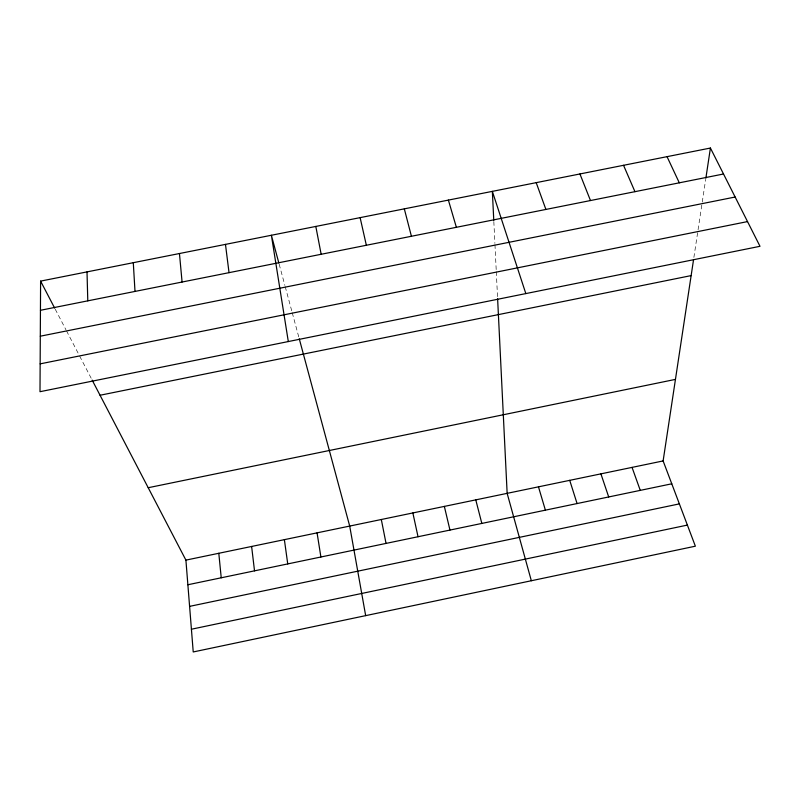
<?xml version="1.0" encoding="UTF-8"?>
<svg xmlns="http://www.w3.org/2000/svg" width="800" height="800" viewBox="0 0 800 800"><rect width="100%" height="100%" fill="white"/><g stroke="black" fill="none" stroke-linecap="round" stroke-linejoin="round"><path stroke-width="0.6" stroke-dasharray="4 3" d="M693.88 257.46L705.69 179.35M55.22 309.17L65.96 329.8M66.53 330.89L79.08 354.99M79.65 356.09L91.61 379.04M279.17 264.21L284.9 285.46M285.21 286.63L291.92 311.53M292.24 312.73L298.95 337.65M493.83 221.51L494.9 243.4M494.96 244.62L496.23 270.45M496.29 271.69L497.56 297.55"/><path stroke-width="1.2" d="M40.6 281.11L40 391.7L760 246.3L710.42 148.04L40.6 281.11L54.66 308.1M92.17 380.12L185.91 560.12L193.23 651.96L695.37 546.19L663.12 460.93L693.52 259.88M705.87 178.15L710.42 148.04M189.6 606.37L679.37 503.88M191.42 629.22L687.39 525.09M185.91 560.12L663.12 460.93M187.88 584.75L671.78 483.8M148.21 487.72L675.45 379.39M100.05 395.25L691.14 275.6M40.15 363.86L747.53 221.59M40.44 310.29L723.52 174M40.3 336.2L735.14 197.02M667.04 156.66L679.3 182.82M623.54 165.3L634.95 191.67M579.93 173.96L590.48 200.54M536.2 182.65L545.9 209.44M632.05 467.39L640.27 490.38M600.91 473.86L608.7 496.96M525.83 293.59L492.35 191.36L493.77 220.3M569.72 480.34L577.08 503.56M538.47 486.84L545.39 510.17M448.39 200.09L456.37 227.3M531.34 580.74L507.15 493.35L497.62 298.77M278.85 263.01L271.38 235.26L288.31 341.56M299.27 338.82L349.7 526.07L365.67 615.64M404.31 208.85L411.42 236.27M475.78 499.87L481.83 523.43M444.35 506.4L449.96 530.07M360.12 217.63L366.35 245.26M412.86 512.94L418.03 536.74M381.31 519.5L386.04 543.41M315.81 226.43L321.16 254.28M317.07 532.86L320.9 557M284.38 539.65L287.74 563.92M225.47 244.38L229.03 272.66M251.62 546.46L254.52 570.85M218.8 553.28L221.23 577.79M179.45 253.52L182.08 282.03M133.29 262.69L135 291.43M87.01 271.89L87.79 300.85"/></g></svg>
